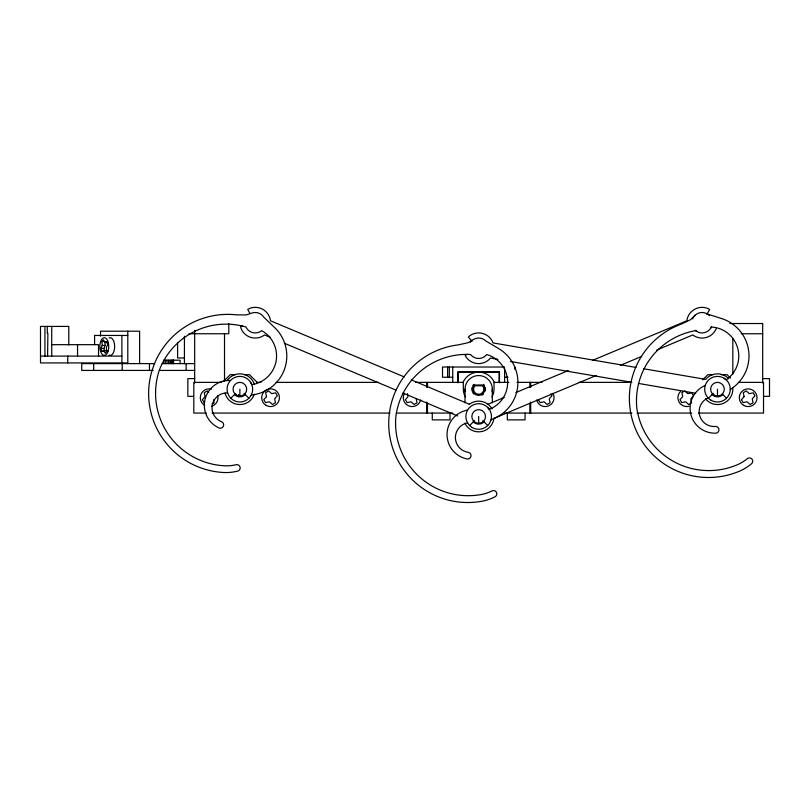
<?xml version="1.0" encoding="UTF-8"?>
<svg xmlns="http://www.w3.org/2000/svg" width="810" height="810" viewBox="0 0 810 810"><rect width="100%" height="100%" fill="white"/><g stroke="black" fill="none" stroke-linecap="round" stroke-linejoin="round"><path stroke-width="1.21" d="M491.032 419.793L493.685 418.618A39.234 39.234 0 0 0 498.292 348.391L485.909 341.02A10.236 10.236 0 0 0 473.556 339.39L468.129 342.691L458.47 344.858A79.107 79.107 0 0 0 389.569 411.834L388.962 417.241A79.107 79.107 0 0 0 478.669 501.775A48.306 48.306 0 0 0 495.143 496.722A3.291 3.291 0 0 0 496.398 492.247A3.291 3.291 0 0 0 491.923 490.992A41.553 41.553 0 0 1 478.669 494.95A72.677 72.677 0 0 1 395.867 416.482A71.3 71.3 0 0 1 470.691 354.517L471.43 355.489A10.236 10.236 0 0 0 485.909 355.489L486.648 354.517L489.767 355.58A28.998 28.998 0 0 1 489.767 409.161L489.189 409.354L487.721 407.44M238.13 396.667L238.626 394.531M251.161 395.209L254.016 394.652A39.234 39.234 0 0 0 274.347 327.281L263.949 317.307A10.236 10.236 0 0 0 252.285 312.933L246.25 314.928L236.358 314.847A79.107 79.107 0 0 0 154.113 364.561L152.3 369.674A79.107 79.107 0 0 0 220.624 472.281A48.306 48.306 0 0 0 237.806 471.076A3.291 3.291 0 0 0 240.043 466.995A3.291 3.291 0 0 0 235.963 464.768A41.553 41.553 0 0 1 222.163 465.628A72.677 72.677 0 0 1 159.206 370.504A71.3 71.3 0 0 1 246.078 327.027L246.584 328.141A10.236 10.236 0 0 0 260.678 331.401L261.63 330.632L264.425 332.363A28.998 28.998 0 0 1 252.335 384.558L251.718 384.618L250.725 382.421M457.863 381.814L458.409 380.477M103.751 351.439L101.776 351.439L100.926 348.482L102.262 345.455L101.857 341.496L103.336 339.785L104.855 342.468L107.811 342.468M104.733 351.439L103.882 348.482L105.219 345.455L104.814 341.496L101.857 341.496M710.765 328.141L711.271 327.027L714.542 327.351A28.998 28.998 0 0 1 726.631 379.556L726.114 379.87L724.241 378.341M706.836 314.401L709.631 309.501L707.889 308.509A15.349 15.349 0 0 0 686.85 320.79L592.637 360.328M223.408 381.52L230.232 374.696L235.052 374.696M230.82 398.236A12.798 12.798 0 0 1 236.56 376.832A12.798 12.798 0 0 1 252.224 392.506A12.798 12.798 0 0 1 230.82 398.236L235.649 393.417M469.628 425.533L474.447 420.704M702.715 379.809L707.839 374.696L712.658 374.696M708.426 398.236L713.256 393.417M695.091 315.242L690.545 319.687L681.635 323.97A79.107 79.107 0 0 0 629.623 404.777L630.251 410.174A79.107 79.107 0 0 0 736.725 472.281A48.306 48.306 0 0 0 751.639 463.644A3.291 3.291 0 0 0 751.842 458.997A3.291 3.291 0 0 0 747.195 458.784A41.553 41.553 0 0 1 735.186 465.628A72.677 72.677 0 0 1 636.812 407.875A71.3 71.3 0 0 1 695.719 330.632L696.661 331.401M212.078 403.917L214.053 402.772L213.445 399.806M691.659 402.772L688.702 404.484L685.675 401.8L681.716 402.61L680.005 399.654L682.698 396.627L681.878 392.668L684.835 390.957L687.862 393.64L691.831 392.83L693.532 395.786L690.849 398.814L691.456 401.78M467.198 354.294L465.203 355.347L466.135 357.119A15.349 15.349 0 0 0 490.475 358.06L497.937 359.346M487.964 404.261L504.245 397.426M515.879 392.546L568.215 370.575M596.251 375.455L493.897 418.416A15.349 15.349 0 0 1 464.869 423.205M620.683 365.209L641.611 356.42M656.738 350.072L692.793 334.945A15.349 15.349 0 0 0 716.293 328.526M104.855 342.468L106.829 341.658L107.689 344.615L106.343 347.642L106.748 351.601L105.27 353.312L103.761 350.629L101.776 351.439M242.727 326.015L240.55 326.582L241.056 328.526A15.349 15.349 0 0 0 264.556 334.935L270.368 337.375M729.83 323.524L762.676 323.524L762.676 383.049M188.983 333.75L228.785 333.75L228.785 323.524M741.201 333.75L762.676 333.75M127.798 335.462L94.598 335.462L94.598 344.675M51.729 344.675L98.536 344.675L98.536 356.096M102.262 345.455L105.219 345.455M100.926 348.482L103.882 348.482M103.761 350.629L106.718 350.629M40.5 356.096L121.895 356.096M184.427 357.979L177.603 357.979L177.603 342.832M127.798 362.921L40.5 362.921L40.5 326.42L68.789 326.42L68.789 344.969M154.538 363.609L81.749 363.609L81.749 370.423L153.272 370.423M162.121 363.609L194.663 363.609M504.6 367.021L442.513 367.021L442.513 377.247L452.739 377.247M159.59 370.423L194.663 370.423M244.681 374.696L249.5 374.696L257.185 382.371M721.092 374.696L727.117 374.696L730.519 378.108M504.6 377.247L508.012 377.247M194.663 378.614L187.839 378.614L187.839 396.353L193.529 396.353M762.676 378.614L769.5 378.614L769.5 396.353L763.81 396.353M221.576 382.371L193.813 382.371L193.813 413.07L206.469 413.07M256.902 382.371L260.972 382.371M276.149 382.371L378.584 382.371M415.469 382.371L463.32 382.371L463.32 389.195A15.349 15.349 0 0 0 465.375 396.87M508.842 382.371L494.019 382.371L494.019 389.195A15.349 15.349 0 0 1 491.964 396.87M516.982 382.371L542.082 382.371M578.755 382.371L631.871 382.371M738.295 382.371L763.526 382.371L763.526 413.07L698.443 413.07M212.078 413.07L389.944 413.07M396.272 413.07L452.83 413.07M504.508 413.07L631.932 413.07M636.994 413.07L691.608 413.07M636.042 367.446L493.067 342.934A15.349 15.349 0 0 0 469.81 335.725L468.332 337.082L472.159 341.223M643.504 368.722L705.672 379.384A15.349 15.349 0 0 1 728.747 378.766M510.371 361.473L630.97 382.148M638.422 383.424L695.618 393.235M707.495 314.037L721.214 318.431A39.234 39.234 0 0 1 732.584 387.879L730.255 389.63M404.251 376.913L270.5 320.78A15.349 15.349 0 0 0 249.46 308.499L247.718 309.501L249.956 313.409M411.227 379.85L469.385 404.251M284.33 343.238L395.989 390.096M402.965 393.022L457.63 415.965M208.747 392.303L207.228 390.957L204.272 392.668L205.082 396.627L202.399 399.654L204.11 402.61M722.5 394.217L726.519 398.236M482.892 420.704L487.721 425.533M244.094 393.417L248.913 398.236M550.82 393.812L551.954 395.786L549.271 398.814L550.081 402.772L547.125 404.484L544.097 401.8L540.138 402.61L538.437 399.654M416.229 398.814L417.039 402.772L414.082 404.484L411.055 401.8L407.096 402.61L405.385 399.654L408.068 396.627L407.46 393.65M732.827 338.732L732.827 374.038M717.478 389.195L717.478 396.019M530.692 382.371L530.692 387.281M530.692 402.023L530.692 413.07M529.841 382.371L529.841 387.281M529.841 403.248L529.841 413.07M525.062 413.07L525.062 419.894L507.323 419.894L507.323 413.07M514.836 367.021L514.836 369.289M504.6 368.287L504.6 382.29M499.476 382.867L499.476 371.79L457.863 371.79L457.863 382.867M499.142 382.239L499.142 372.134L458.207 372.134L458.207 382.239M492.318 389.195L492.318 402.833M478.669 416.482L478.669 423.306M465.021 389.195L465.021 402.833M452.739 367.021L452.739 382.29M450.016 413.07L450.016 419.894L432.277 419.894L432.277 413.07M449.327 367.021L449.327 377.247M447.626 367.021L447.626 377.247M427.498 382.371L427.498 387.281M427.498 403.248L427.498 413.07M426.647 382.371L426.647 387.281M426.647 402.023L426.647 413.07M239.871 389.195L239.871 396.019M224.512 333.75L224.512 380.923M194.663 330.338L194.663 383.049M186.138 363.609L186.138 370.423M184.427 336.241L184.427 363.609M180.093 363.609L180.093 360.197L163.691 360.197L163.691 363.609M173.542 360.197L173.542 363.609M173.32 360.197L173.381 363.609M172.834 360.197L172.834 363.609M172.074 360.197L172.074 363.609M171.082 360.197L171.082 363.609M169.887 360.197L169.887 363.609M168.5 360.197L168.5 363.609M166.971 360.197L166.971 363.609M165.321 360.197L165.321 363.609M149.475 363.609L149.475 370.423M139.614 363.609L139.614 331.199L100.511 331.199L100.511 336.18M127.798 331.199L127.798 363.609M122.189 363.609L122.189 370.423M121.895 335.462L121.895 362.921M93.687 363.609L93.687 370.423M77.537 344.675L77.537 356.096M67.716 356.096L67.716 362.921M51.729 326.42L51.729 356.096M47.587 356.096L47.881 333.244L47.294 333.244L47.294 326.42M44.935 326.42L44.935 356.096M469.274 404.352A15.349 15.349 0 0 1 492.004 408.868M254.401 394.126A15.349 15.349 0 0 1 225.038 393.164M227.104 380.67A15.349 15.349 0 0 1 254.401 384.264M732.756 387.777A15.349 15.349 0 0 1 705.54 398.854M467.593 410.083A24.857 24.857 0 0 0 467.593 459.047A3.412 3.412 0 0 0 471.005 455.635A3.412 3.412 0 0 0 467.593 452.223A14.924 14.924 0 0 1 467.593 422.881M470.286 342.387A10.236 10.236 0 0 1 471.43 341.02M230.516 380.457A24.857 24.857 0 0 0 219.469 428.156A3.412 3.412 0 0 0 223.56 425.604A3.412 3.412 0 0 0 221.008 421.514A14.924 14.924 0 0 1 227.63 392.921M245.481 394.429A7.675 7.675 0 0 1 234.627 394.804M485.261 387.423A6.824 6.824 0 0 1 485.261 390.957M483.499 394.014A6.824 6.824 0 0 1 482.082 395.098M473.85 394.014A6.824 6.824 0 0 1 472.767 392.607M472.078 390.957A6.824 6.824 0 0 1 472.078 387.423M472.767 385.783A6.824 6.824 0 0 1 473.85 384.365M483.499 384.365A6.824 6.824 0 0 1 484.582 385.783M458.126 382.33A10.236 10.236 0 0 1 458.44 380.568M109.066 337.983A8.869 4.435 -90 0 1 114.645 346.548A8.869 4.435 -90 0 1 109.066 355.114M217.728 395.422A8.869 8.869 0 0 1 211.461 406.286M204.727 405.405A8.869 8.869 0 0 1 211.461 389.154M689.067 406.286A8.869 8.869 0 0 1 680.501 391.453M420.714 400.018A8.869 8.869 0 0 1 408.756 405.911A8.869 8.869 0 0 1 404.463 393.285M552.876 393.285A8.869 8.869 0 0 1 548.593 405.911A8.869 8.869 0 0 1 536.625 400.018M465.234 391.564A13.649 13.649 0 0 1 478.669 375.546A13.649 13.649 0 0 1 492.105 391.564M462.915 382.664A17.061 17.061 0 0 1 494.434 382.664M705.237 385.459A24.857 24.857 0 0 0 716.283 433.158A3.412 3.412 0 0 0 718.845 429.067A3.412 3.412 0 0 0 714.744 426.516A14.924 14.924 0 0 1 708.122 397.923M722.712 394.804A7.675 7.675 0 0 1 711.869 394.429M711.565 326.541A10.236 10.236 0 0 1 695.233 330.328M692.58 318.897A10.236 10.236 0 0 1 709.56 315.738M484.096 421.909A7.675 7.675 0 0 1 473.242 421.909M473.992 385.003L473.273 386.076A6.227 6.227 0 0 0 478.669 395.422A6.227 6.227 0 0 0 484.066 386.076L483.347 385.003L473.992 385.003M474.893 385.783L474.235 386.633A5.113 5.113 0 0 0 478.669 394.308A5.113 5.113 0 0 0 483.104 386.633L482.446 385.783L474.893 385.783M266.49 396.627L263.807 399.654L265.518 402.61L269.477 401.8L272.504 404.484L275.461 402.772L274.651 398.814L277.334 395.786L275.623 392.83L271.664 393.64L268.636 390.957L265.68 392.668L266.49 396.627M744.096 396.627L741.413 399.654L743.124 402.61L747.083 401.8L750.111 404.484L753.067 402.772L752.257 398.814L754.94 395.786L753.239 392.83L749.27 393.64L746.243 390.957L743.286 392.668L744.096 396.627M714.066 395.098A6.824 6.824 0 0 0 724.302 389.195A6.824 6.824 0 0 0 714.066 383.282A6.824 6.824 0 0 0 714.066 395.098M236.459 395.098A6.824 6.824 0 0 0 246.685 389.195A6.824 6.824 0 0 0 236.459 383.282A6.824 6.824 0 0 0 236.459 395.098M472.27 427.558A12.798 12.798 0 0 0 491.467 416.482A12.798 12.798 0 0 0 472.27 405.405A12.798 12.798 0 0 0 472.27 427.558M108.145 350.983A8.869 4.435 -90 0 0 104.308 337.679A8.869 4.435 -90 0 0 100.46 350.983A8.869 4.435 -90 0 0 108.145 350.983M266.136 405.405A8.869 8.869 0 0 0 279.44 397.72A8.869 8.869 0 0 0 266.136 390.035A8.869 8.869 0 0 0 266.136 405.405M743.742 405.405A8.869 8.869 0 0 0 757.046 397.72A8.869 8.869 0 0 0 743.742 390.035A8.869 8.869 0 0 0 743.742 405.405M475.257 422.395A6.824 6.824 0 0 0 485.494 416.482A6.824 6.824 0 0 0 475.257 410.579A6.824 6.824 0 0 0 475.257 422.395M711.079 400.272A12.798 12.798 0 0 0 730.266 389.195A12.798 12.798 0 0 0 711.079 378.108A12.798 12.798 0 0 0 711.079 400.272"/></g></svg>
